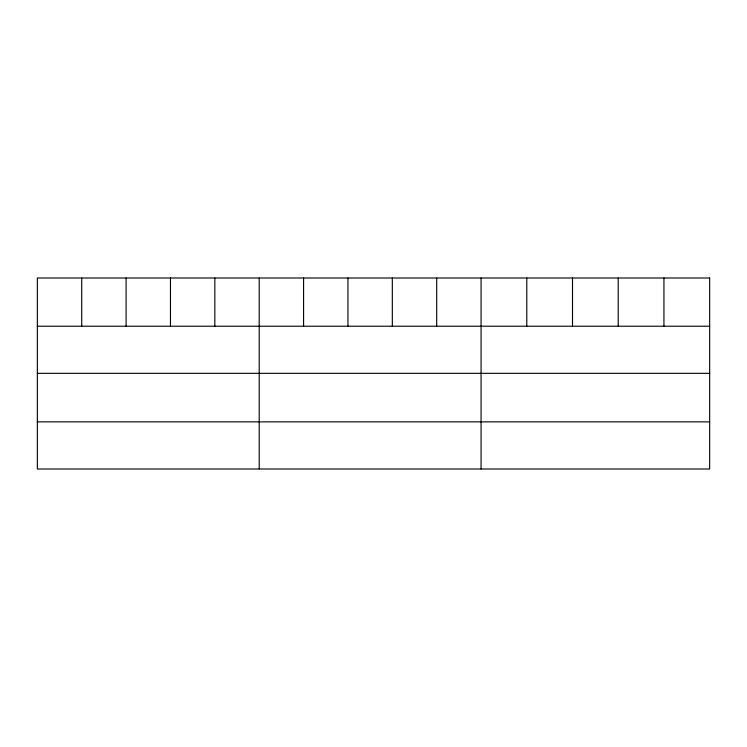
<?xml version="1.0" encoding="UTF-8"?>
<svg xmlns="http://www.w3.org/2000/svg" width="747" height="747" viewBox="0 0 747 747"><rect width="100%" height="100%" fill="white"/><g stroke="black" fill="none" stroke-linecap="round" stroke-linejoin="round"><path stroke-width="1.12" d="M37.35 326.215L709.65 326.215M37.35 373.332L709.65 373.332M37.35 421.878L709.65 421.878M663.934 278.005L663.934 326.215M618.217 278.005L618.217 326.215M572.501 278.005L572.501 326.215M526.784 278.005L526.784 326.215M481.068 278.005L481.068 468.995M436.696 278.005L436.696 326.215M392.324 278.005L392.324 326.215M347.953 278.005L347.953 326.215M303.581 278.005L303.581 326.215M259.209 278.005L259.209 468.995M214.837 278.005L214.837 326.215M170.465 278.005L170.465 326.215M126.094 278.005L126.094 326.215M81.722 278.005L81.722 326.215M709.65 278.005L37.35 278.005L37.35 468.995L709.65 468.995L709.65 278.005"/></g></svg>
